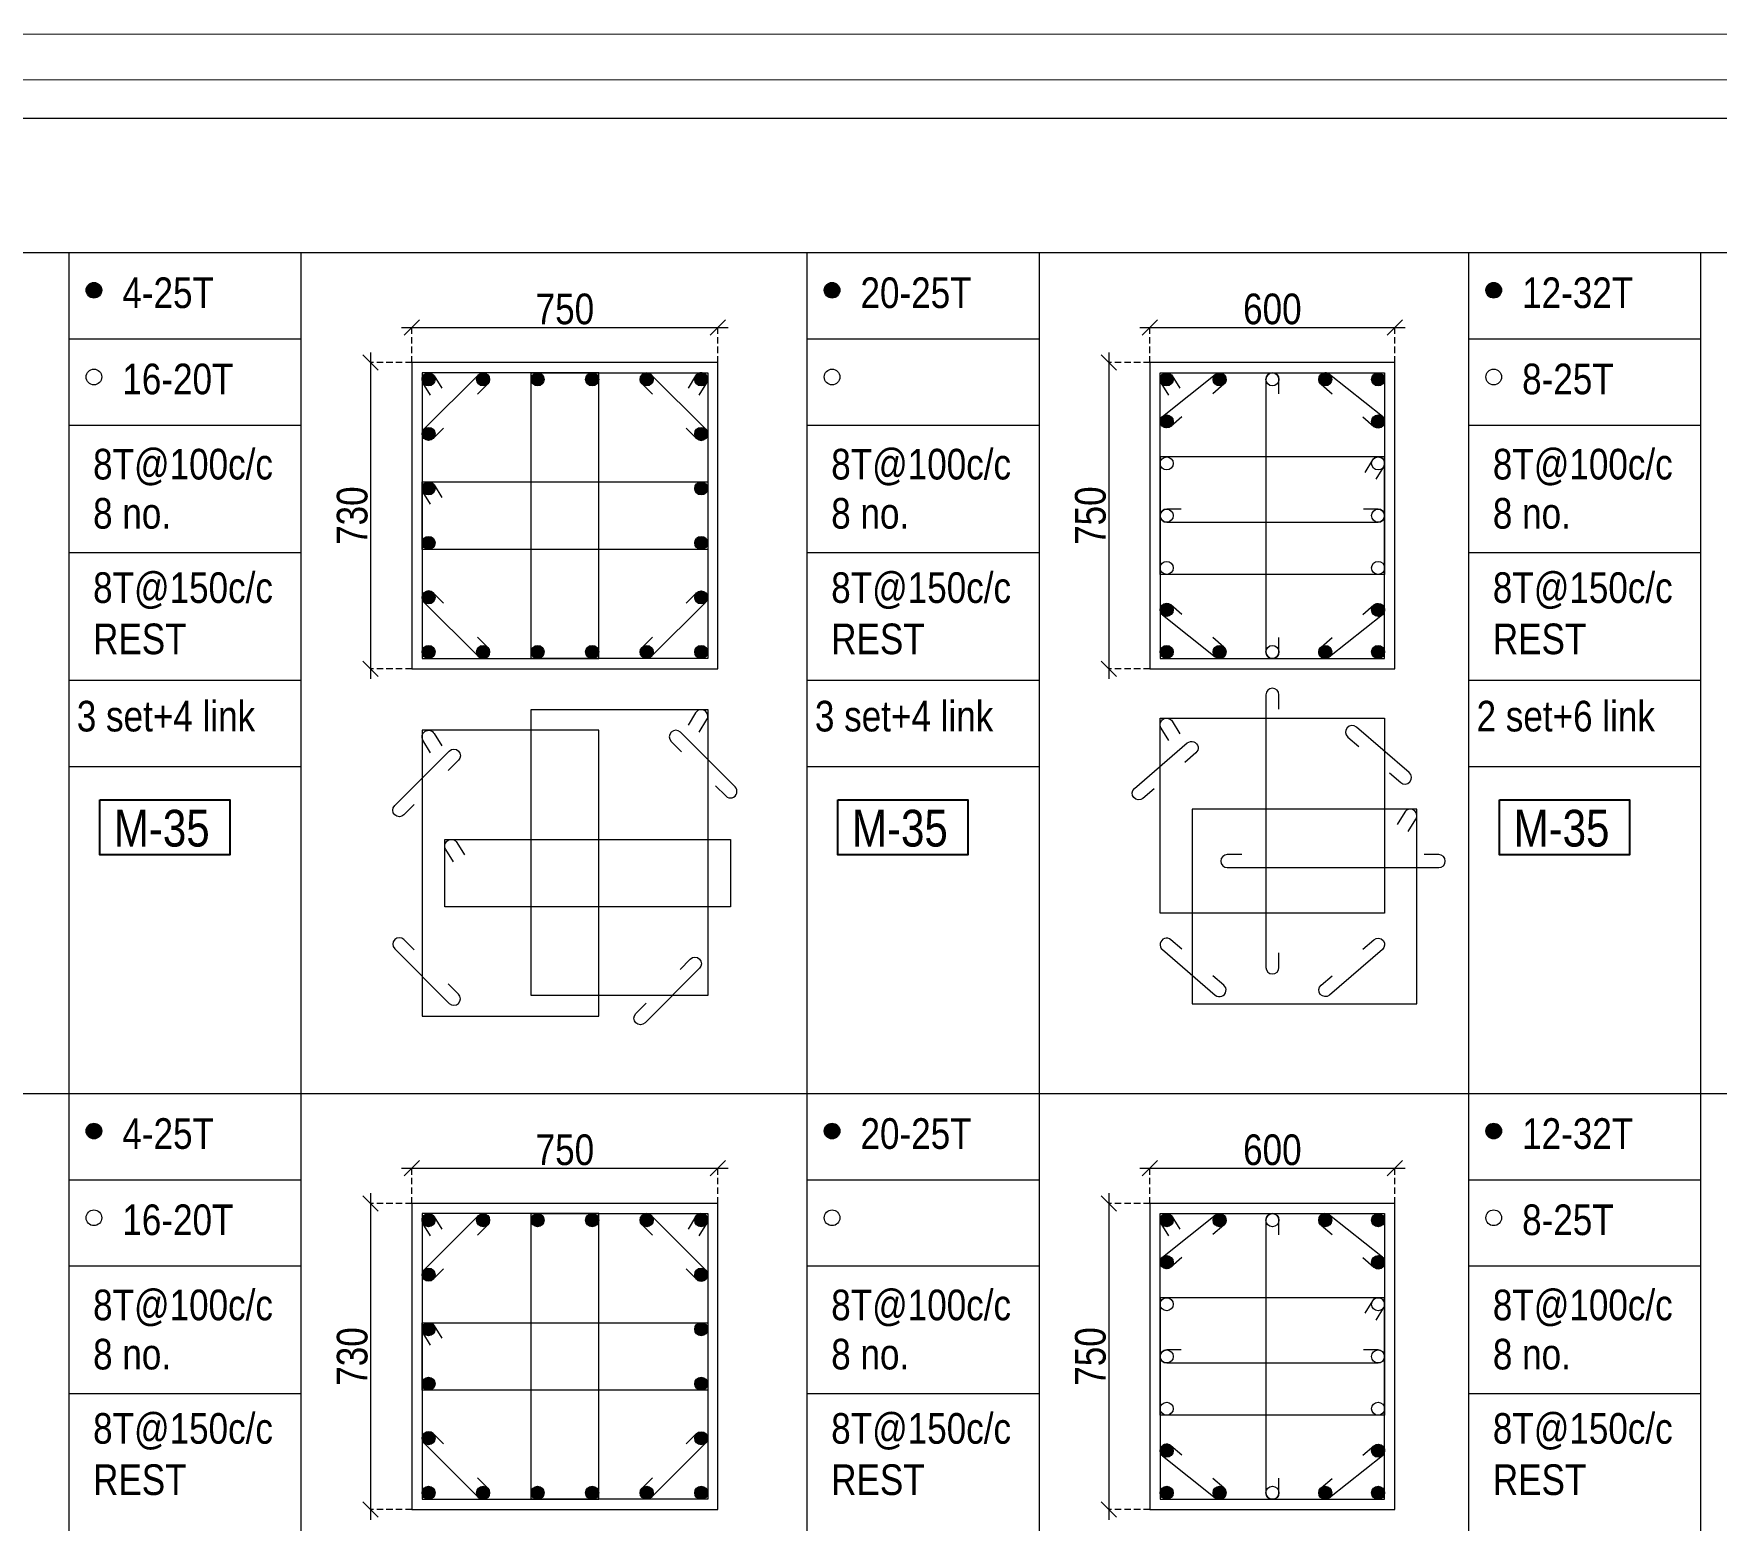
# Model space of a CAD drawing. Header units: millimetres. Extents: x 1112055 to 3390982, y -148532 to 766891.
# Drawn here: x 2329158 to 2345648, y 369766 to 384336 of the extents above; entities that cross this region are included whole.
import ezdxf
from ezdxf.enums import TextEntityAlignment as Align

# ---------------------------------------------------------------- set-up
doc = ezdxf.new("R2010")
doc.units = ezdxf.units.MM
doc.header["$PDMODE"] = 35
doc.header["$PDSIZE"] = -25
doc.linetypes.add('DASHED2', pattern=[0.375, 0.25, -0.125])
doc.linetypes.add('Hidden', pattern=[9.525, 6.35, -3.175])
for name, color, linetype, lineweight in [('B COL. SIZE DIM', 220, 'Continuous', 25), ('B COLSCH', 204, 'Continuous', 20), ('B COLUMN', 1, 'Hidden', 9), ('B STEEL', 34, 'Continuous', 15), ('B TITLE BLOCK', 250, 'Continuous', 0)]:
    doc.layers.add(name, color=color, linetype=linetype, lineweight=lineweight)
doc.layers.add('B TEXT', color=7, linetype='Continuous')
doc.styles.add('dim inside', font='romans.shx', dxfattribs={"width": 0.8, "height": 125})
doc.styles.add('SWINC', font='swissc.ttf')
doc.dimstyles.new('dim inside', dxfattribs={"dimtxt": 125, "dimasz": 100, "dimexe": 0, "dimexo": 0, "dimgap": 10, "dimtad": 0, "dimdec": 0, "dimzin": 0, "dimdsep": 46, "dimtxsty": 'dim inside', "dimblk": 'SMALL', "dimcen": 0.09, "dimadec": 0, "dimazin": 0, "dimtfac": 1, "dimtdec": 0, "dimtofl": 0, "dimtmove": 0, "dimatfit": 3, "dimfxl": 1, "dimtolj": 1, "dimtzin": 0, "dimarcsym": 2})

# ---------------------------------------------------------------- blocks, each defined once
blk = doc.blocks.new('_Oblique')
at = {"color": 0, "linetype": 'ByBlock', "lineweight": -2}
blk.add_line((-0.5, -0.5), (0.5, 0.5), dxfattribs=at)
blk = doc.blocks.new('*D924')
at = {"layer": 'B COL. SIZE DIM', "color": 250, "lineweight": 9, "ltscale": 250, "transparency": 16777216}
blk.add_line((2332764, 373217), (2335964, 373217), dxfattribs=at)
at = {"layer": 'B COL. SIZE DIM', "color": 250, "linetype": 'DASHED2', "lineweight": 9, "ltscale": 250, "transparency": 16777216}
for p, q in [((2332864, 372872), (2332864, 373217)), ((2335864, 372872), (2335864, 373217))]:
    blk.add_line(p, q, dxfattribs=at)
at = {"layer": 'Defpoints', "color": 0, "ltscale": 250, "transparency": 16777216}
for p in [(2335864, 373217), (2332864, 372872), (2335864, 372872)]:
    blk.add_point(p, dxfattribs=at)
at = {"layer": 'B COL. SIZE DIM', "color": 250, "lineweight": 9, "ltscale": 250, "transparency": 16777216, "xscale": 150, "yscale": 150, "zscale": 150, "rotation": 180}
blk.add_blockref('_Oblique', (2332864, 373217), dxfattribs=at)
at = {"layer": 'B COL. SIZE DIM', "color": 250, "lineweight": 9, "ltscale": 250, "transparency": 16777216, "xscale": 150, "yscale": 150, "zscale": 150}
blk.add_blockref('_Oblique', (2335864, 373217), dxfattribs=at)
at = {"layer": 'B COL. SIZE DIM', "color": 6, "ltscale": 250, "transparency": 16777216, "insert": (2334364, 373396), "char_height": 300, "attachment_point": 5, "style": 'SWINC'}
blk.add_mtext('\\A1;750', dxfattribs=at)
blk = doc.blocks.new('*D925')
at = {"layer": 'B COL. SIZE DIM', "color": 250, "lineweight": 9, "ltscale": 250, "transparency": 16777216}
blk.add_line((2332460, 372972), (2332460, 369772), dxfattribs=at)
at = {"layer": 'B COL. SIZE DIM', "color": 250, "linetype": 'DASHED2', "lineweight": 9, "ltscale": 250, "transparency": 16777216}
for p, q in [((2332864, 372872), (2332460, 372872)), ((2332864, 369872), (2332460, 369872))]:
    blk.add_line(p, q, dxfattribs=at)
at = {"layer": 'Defpoints', "color": 0, "ltscale": 250, "transparency": 16777216}
for p in [(2332864, 372872), (2332460, 369872), (2332864, 369872)]:
    blk.add_point(p, dxfattribs=at)
at = {"layer": 'B COL. SIZE DIM', "color": 250, "lineweight": 9, "ltscale": 250, "transparency": 16777216, "xscale": 150, "yscale": 150, "zscale": 150}
for p, rotation in [((2332460, 372872), 90), ((2332460, 369872), 270)]:
    blk.add_blockref('_Oblique', p, dxfattribs=dict(at, rotation=rotation))
at = {"layer": 'B COL. SIZE DIM', "color": 6, "ltscale": 250, "transparency": 16777216, "insert": (2332281, 371372), "char_height": 300, "attachment_point": 5, "rotation": 90, "style": 'SWINC'}
blk.add_mtext('\\A1;730', dxfattribs=at)
blk = doc.blocks.new('*D926')
at = {"layer": 'B COL. SIZE DIM', "color": 250, "lineweight": 9, "ltscale": 250, "transparency": 16777216}
blk.add_line((2332764, 381457), (2335964, 381457), dxfattribs=at)
at = {"layer": 'B COL. SIZE DIM', "color": 250, "linetype": 'DASHED2', "lineweight": 9, "ltscale": 250, "transparency": 16777216}
for p, q in [((2332864, 381112), (2332864, 381457)), ((2335864, 381112), (2335864, 381457))]:
    blk.add_line(p, q, dxfattribs=at)
at = {"layer": 'Defpoints', "color": 0, "ltscale": 250, "transparency": 16777216}
for p in [(2335864, 381457), (2332864, 381112), (2335864, 381112)]:
    blk.add_point(p, dxfattribs=at)
at = {"layer": 'B COL. SIZE DIM', "color": 250, "lineweight": 9, "ltscale": 250, "transparency": 16777216, "xscale": 150, "yscale": 150, "zscale": 150, "rotation": 180}
blk.add_blockref('_Oblique', (2332864, 381457), dxfattribs=at)
at = {"layer": 'B COL. SIZE DIM', "color": 250, "lineweight": 9, "ltscale": 250, "transparency": 16777216, "xscale": 150, "yscale": 150, "zscale": 150}
blk.add_blockref('_Oblique', (2335864, 381457), dxfattribs=at)
at = {"layer": 'B COL. SIZE DIM', "color": 6, "ltscale": 250, "transparency": 16777216, "insert": (2334364, 381636), "char_height": 300, "attachment_point": 5, "style": 'SWINC'}
blk.add_mtext('\\A1;750', dxfattribs=at)
blk = doc.blocks.new('*D927')
at = {"layer": 'B COL. SIZE DIM', "color": 250, "lineweight": 9, "ltscale": 250, "transparency": 16777216}
blk.add_line((2332460, 381212), (2332460, 378012), dxfattribs=at)
at = {"layer": 'B COL. SIZE DIM', "color": 250, "linetype": 'DASHED2', "lineweight": 9, "ltscale": 250, "transparency": 16777216}
for p, q in [((2332864, 381112), (2332460, 381112)), ((2332864, 378112), (2332460, 378112))]:
    blk.add_line(p, q, dxfattribs=at)
at = {"layer": 'Defpoints', "color": 0, "ltscale": 250, "transparency": 16777216}
for p in [(2332864, 381112), (2332460, 378112), (2332864, 378112)]:
    blk.add_point(p, dxfattribs=at)
at = {"layer": 'B COL. SIZE DIM', "color": 250, "lineweight": 9, "ltscale": 250, "transparency": 16777216, "xscale": 150, "yscale": 150, "zscale": 150}
for p, rotation in [((2332460, 381112), 90), ((2332460, 378112), 270)]:
    blk.add_blockref('_Oblique', p, dxfattribs=dict(at, rotation=rotation))
at = {"layer": 'B COL. SIZE DIM', "color": 6, "ltscale": 250, "transparency": 16777216, "insert": (2332281, 379612), "char_height": 300, "attachment_point": 5, "rotation": 90, "style": 'SWINC'}
blk.add_mtext('\\A1;730', dxfattribs=at)
blk = doc.blocks.new('*D936')
at = {"layer": 'B COL. SIZE DIM', "color": 250, "lineweight": 9, "ltscale": 250, "transparency": 16777216}
blk.add_line((2339997, 373217), (2342597, 373217), dxfattribs=at)
at = {"layer": 'B COL. SIZE DIM', "color": 250, "linetype": 'DASHED2', "lineweight": 9, "ltscale": 250, "transparency": 16777216}
for p, q in [((2340097, 372872), (2340097, 373217)), ((2342497, 372872), (2342497, 373217))]:
    blk.add_line(p, q, dxfattribs=at)
at = {"layer": 'Defpoints', "color": 0, "ltscale": 250, "transparency": 16777216}
for p in [(2342497, 373217), (2340097, 372872), (2342497, 372872)]:
    blk.add_point(p, dxfattribs=at)
at = {"layer": 'B COL. SIZE DIM', "color": 250, "lineweight": 9, "ltscale": 250, "transparency": 16777216, "xscale": 150, "yscale": 150, "zscale": 150, "rotation": 180}
blk.add_blockref('_Oblique', (2340097, 373217), dxfattribs=at)
at = {"layer": 'B COL. SIZE DIM', "color": 250, "lineweight": 9, "ltscale": 250, "transparency": 16777216, "xscale": 150, "yscale": 150, "zscale": 150}
blk.add_blockref('_Oblique', (2342497, 373217), dxfattribs=at)
at = {"layer": 'B COL. SIZE DIM', "color": 6, "ltscale": 250, "transparency": 16777216, "insert": (2341297, 373396), "char_height": 300, "attachment_point": 5, "style": 'SWINC'}
blk.add_mtext('\\A1;600', dxfattribs=at)
blk = doc.blocks.new('*D937')
at = {"layer": 'B COL. SIZE DIM', "color": 250, "lineweight": 9, "ltscale": 250, "transparency": 16777216}
blk.add_line((2339693, 372972), (2339693, 369772), dxfattribs=at)
at = {"layer": 'B COL. SIZE DIM', "color": 250, "linetype": 'DASHED2', "lineweight": 9, "ltscale": 250, "transparency": 16777216}
for p, q in [((2340097, 372872), (2339693, 372872)), ((2340097, 369872), (2339693, 369872))]:
    blk.add_line(p, q, dxfattribs=at)
at = {"layer": 'Defpoints', "color": 0, "ltscale": 250, "transparency": 16777216}
for p in [(2340097, 372872), (2339693, 369872), (2340097, 369872)]:
    blk.add_point(p, dxfattribs=at)
at = {"layer": 'B COL. SIZE DIM', "color": 250, "lineweight": 9, "ltscale": 250, "transparency": 16777216, "xscale": 150, "yscale": 150, "zscale": 150}
for p, rotation in [((2339693, 372872), 90), ((2339693, 369872), 270)]:
    blk.add_blockref('_Oblique', p, dxfattribs=dict(at, rotation=rotation))
at = {"layer": 'B COL. SIZE DIM', "color": 6, "ltscale": 250, "transparency": 16777216, "insert": (2339515, 371372), "char_height": 300, "attachment_point": 5, "rotation": 90, "style": 'SWINC'}
blk.add_mtext('\\A1;750', dxfattribs=at)
blk = doc.blocks.new('*D938')
at = {"layer": 'B COL. SIZE DIM', "color": 250, "lineweight": 9, "ltscale": 250, "transparency": 16777216}
blk.add_line((2339997, 381457), (2342597, 381457), dxfattribs=at)
at = {"layer": 'B COL. SIZE DIM', "color": 250, "linetype": 'DASHED2', "lineweight": 9, "ltscale": 250, "transparency": 16777216}
for p, q in [((2340097, 381112), (2340097, 381457)), ((2342497, 381112), (2342497, 381457))]:
    blk.add_line(p, q, dxfattribs=at)
at = {"layer": 'Defpoints', "color": 0, "ltscale": 250, "transparency": 16777216}
for p in [(2342497, 381457), (2340097, 381112), (2342497, 381112)]:
    blk.add_point(p, dxfattribs=at)
at = {"layer": 'B COL. SIZE DIM', "color": 250, "lineweight": 9, "ltscale": 250, "transparency": 16777216, "xscale": 150, "yscale": 150, "zscale": 150, "rotation": 180}
blk.add_blockref('_Oblique', (2340097, 381457), dxfattribs=at)
at = {"layer": 'B COL. SIZE DIM', "color": 250, "lineweight": 9, "ltscale": 250, "transparency": 16777216, "xscale": 150, "yscale": 150, "zscale": 150}
blk.add_blockref('_Oblique', (2342497, 381457), dxfattribs=at)
at = {"layer": 'B COL. SIZE DIM', "color": 6, "ltscale": 250, "transparency": 16777216, "insert": (2341297, 381636), "char_height": 300, "attachment_point": 5, "style": 'SWINC'}
blk.add_mtext('\\A1;600', dxfattribs=at)
blk = doc.blocks.new('*D939')
at = {"layer": 'B COL. SIZE DIM', "color": 250, "lineweight": 9, "ltscale": 250, "transparency": 16777216}
blk.add_line((2339693, 381212), (2339693, 378012), dxfattribs=at)
at = {"layer": 'B COL. SIZE DIM', "color": 250, "linetype": 'DASHED2', "lineweight": 9, "ltscale": 250, "transparency": 16777216}
for p, q in [((2340097, 381112), (2339693, 381112)), ((2340097, 378112), (2339693, 378112))]:
    blk.add_line(p, q, dxfattribs=at)
at = {"layer": 'Defpoints', "color": 0, "ltscale": 250, "transparency": 16777216}
for p in [(2340097, 381112), (2339693, 378112), (2340097, 378112)]:
    blk.add_point(p, dxfattribs=at)
at = {"layer": 'B COL. SIZE DIM', "color": 250, "lineweight": 9, "ltscale": 250, "transparency": 16777216, "xscale": 150, "yscale": 150, "zscale": 150}
for p, rotation in [((2339693, 381112), 90), ((2339693, 378112), 270)]:
    blk.add_blockref('_Oblique', p, dxfattribs=dict(at, rotation=rotation))
at = {"layer": 'B COL. SIZE DIM', "color": 6, "ltscale": 250, "transparency": 16777216, "insert": (2339515, 379612), "char_height": 300, "attachment_point": 5, "rotation": 90, "style": 'SWINC'}
blk.add_mtext('\\A1;750', dxfattribs=at)

msp = doc.modelspace()

# ---------------------------------------------------------------- hatches: boundary and pattern name
at = {"layer": 'B STEEL', "lineweight": 9, "ltscale": 0.5}
h = msp.add_hatch(color=34, dxfattribs=at)
edge = h.paths.add_edge_path()
edge.add_arc((2329748.6, 381821.1), 76.8, 0, 360)
h = msp.add_hatch(color=34, dxfattribs=at)
edge = h.paths.add_edge_path()
edge.add_arc((2336982.1, 381821.1), 76.8, 0, 360)
h = msp.add_hatch(color=34, dxfattribs=at)
edge = h.paths.add_edge_path()
edge.add_arc((2343466.1, 381821.1), 76.8, 0, 360)
h = msp.add_hatch(color=34, dxfattribs=at)
edge = h.paths.add_edge_path()
edge.add_arc((2333027.8, 380947.9), 64, 0, 360)
at = {"layer": 'B STEEL'}
h = msp.add_hatch(color=34, dxfattribs=at)
edge = h.paths.add_edge_path()
edge.add_arc((2333562.2, 380947.9), 64, 0, 360)
h = msp.add_hatch(color=34, dxfattribs=at)
edge = h.paths.add_edge_path()
edge.add_arc((2334096.6, 380947.9), 64, 0, 360)
h = msp.add_hatch(color=34, dxfattribs=at)
edge = h.paths.add_edge_path()
edge.add_arc((2334631, 380947.9), 64, 0, 360)
h = msp.add_hatch(color=34, dxfattribs=at)
edge = h.paths.add_edge_path()
edge.add_arc((2335165.4, 380947.9), 64, 0, 360)
at = {"layer": 'B STEEL', "lineweight": 9, "ltscale": 0.5}
h = msp.add_hatch(color=34, dxfattribs=at)
edge = h.paths.add_edge_path()
edge.add_arc((2335699.7, 380947.9), 64, 180, 540, ccw=False)
h = msp.add_hatch(color=34, dxfattribs=at)
edge = h.paths.add_edge_path()
edge.add_arc((2340261.3, 380947.9), 64, 0, 360)
at = {"layer": 'B STEEL', "lineweight": 30}
h = msp.add_hatch(color=34, dxfattribs=at)
edge = h.paths.add_edge_path()
edge.add_arc((2340779.3, 380947.9), 64, 0, 360)
h = msp.add_hatch(color=34, dxfattribs=at)
edge = h.paths.add_edge_path()
edge.add_arc((2341815.3, 380947.9), 64, 0, 360)
at = {"layer": 'B STEEL', "lineweight": 9, "ltscale": 0.5}
h = msp.add_hatch(color=34, dxfattribs=at)
edge = h.paths.add_edge_path()
edge.add_arc((2342333.3, 380947.9), 64, 180, 540, ccw=False)
at = {"layer": 'B STEEL', "lineweight": 30}
h = msp.add_hatch(color=34, dxfattribs=at)
edge = h.paths.add_edge_path()
edge.add_arc((2340261.3, 380535.9), 64, 0, 360)
h = msp.add_hatch(color=34, dxfattribs=at)
edge = h.paths.add_edge_path()
edge.add_arc((2342333.3, 380535.9), 64, 0, 360)
at = {"layer": 'B STEEL'}
h = msp.add_hatch(color=34, dxfattribs=at)
edge = h.paths.add_edge_path()
edge.add_arc((2333027.8, 380413.6), 64, 0, 360)
h = msp.add_hatch(color=34, dxfattribs=at)
edge = h.paths.add_edge_path()
edge.add_arc((2335699.7, 380413.6), 64, 0, 360)
h = msp.add_hatch(color=34, dxfattribs=at)
edge = h.paths.add_edge_path()
edge.add_arc((2333027.8, 379879.2), 64, 0, 360)
h = msp.add_hatch(color=34, dxfattribs=at)
edge = h.paths.add_edge_path()
edge.add_arc((2335699.7, 379879.2), 64, 0, 360)
h = msp.add_hatch(color=34, dxfattribs=at)
edge = h.paths.add_edge_path()
edge.add_arc((2333027.8, 379344.8), 64, 0, 360)
h = msp.add_hatch(color=34, dxfattribs=at)
edge = h.paths.add_edge_path()
edge.add_arc((2335699.7, 379344.8), 64, 0, 360)
h = msp.add_hatch(color=34, dxfattribs=at)
edge = h.paths.add_edge_path()
edge.add_arc((2333027.8, 378810.4), 64, 0, 360)
h = msp.add_hatch(color=34, dxfattribs=at)
edge = h.paths.add_edge_path()
edge.add_arc((2335699.7, 378810.4), 64, 0, 360)
at = {"layer": 'B STEEL', "lineweight": 30}
h = msp.add_hatch(color=34, dxfattribs=at)
edge = h.paths.add_edge_path()
edge.add_arc((2340261.3, 378688), 64, 0, 360)
h = msp.add_hatch(color=34, dxfattribs=at)
edge = h.paths.add_edge_path()
edge.add_arc((2342333.3, 378688), 64, 0, 360)
at = {"layer": 'B STEEL', "lineweight": 9, "ltscale": 0.5}
h = msp.add_hatch(color=34, dxfattribs=at)
edge = h.paths.add_edge_path()
edge.add_arc((2333027.8, 378276), 64, 0, 360, ccw=False)
at = {"layer": 'B STEEL'}
h = msp.add_hatch(color=34, dxfattribs=at)
edge = h.paths.add_edge_path()
edge.add_arc((2333562.2, 378276), 64, 0, 360)
h = msp.add_hatch(color=34, dxfattribs=at)
edge = h.paths.add_edge_path()
edge.add_arc((2334096.6, 378276), 64, 0, 360)
h = msp.add_hatch(color=34, dxfattribs=at)
edge = h.paths.add_edge_path()
edge.add_arc((2334631, 378276), 64, 0, 360)
h = msp.add_hatch(color=34, dxfattribs=at)
edge = h.paths.add_edge_path()
edge.add_arc((2335165.4, 378276), 64, 0, 360)
at = {"layer": 'B STEEL', "lineweight": 9, "ltscale": 0.5}
h = msp.add_hatch(color=34, dxfattribs=at)
edge = h.paths.add_edge_path()
edge.add_arc((2335699.7, 378276), 64, -180, 180)
h = msp.add_hatch(color=34, dxfattribs=at)
edge = h.paths.add_edge_path()
edge.add_arc((2340261.3, 378276), 64, 0, 360, ccw=False)
at = {"layer": 'B STEEL', "lineweight": 30}
h = msp.add_hatch(color=34, dxfattribs=at)
edge = h.paths.add_edge_path()
edge.add_arc((2340779.3, 378276), 64, 0, 360)
h = msp.add_hatch(color=34, dxfattribs=at)
edge = h.paths.add_edge_path()
edge.add_arc((2341815.3, 378276), 64, 0, 360)
at = {"layer": 'B STEEL', "lineweight": 9, "ltscale": 0.5}
h = msp.add_hatch(color=34, dxfattribs=at)
edge = h.paths.add_edge_path()
edge.add_arc((2342333.3, 378276), 64, -180, 180)
h = msp.add_hatch(color=34, dxfattribs=at)
edge = h.paths.add_edge_path()
edge.add_arc((2329748.6, 373581.3), 76.8, 0, 360)
h = msp.add_hatch(color=34, dxfattribs=at)
edge = h.paths.add_edge_path()
edge.add_arc((2336982.1, 373581.3), 76.8, 0, 360)
h = msp.add_hatch(color=34, dxfattribs=at)
edge = h.paths.add_edge_path()
edge.add_arc((2343466.1, 373581.3), 76.8, 0, 360)
h = msp.add_hatch(color=34, dxfattribs=at)
edge = h.paths.add_edge_path()
edge.add_arc((2333027.8, 372708.1), 64, 0, 360)
at = {"layer": 'B STEEL'}
h = msp.add_hatch(color=34, dxfattribs=at)
edge = h.paths.add_edge_path()
edge.add_arc((2333562.2, 372708.1), 64, 0, 360)
h = msp.add_hatch(color=34, dxfattribs=at)
edge = h.paths.add_edge_path()
edge.add_arc((2334096.6, 372708.1), 64, 0, 360)
h = msp.add_hatch(color=34, dxfattribs=at)
edge = h.paths.add_edge_path()
edge.add_arc((2334631, 372708.1), 64, 0, 360)
h = msp.add_hatch(color=34, dxfattribs=at)
edge = h.paths.add_edge_path()
edge.add_arc((2335165.4, 372708.1), 64, 0, 360)
at = {"layer": 'B STEEL', "lineweight": 9, "ltscale": 0.5}
h = msp.add_hatch(color=34, dxfattribs=at)
edge = h.paths.add_edge_path()
edge.add_arc((2335699.7, 372708.1), 64, 180, 540, ccw=False)
h = msp.add_hatch(color=34, dxfattribs=at)
edge = h.paths.add_edge_path()
edge.add_arc((2340261.3, 372708.1), 64, 0, 360)
at = {"layer": 'B STEEL', "lineweight": 30}
h = msp.add_hatch(color=34, dxfattribs=at)
edge = h.paths.add_edge_path()
edge.add_arc((2340779.3, 372708.1), 64, 0, 360)
h = msp.add_hatch(color=34, dxfattribs=at)
edge = h.paths.add_edge_path()
edge.add_arc((2341815.3, 372708.1), 64, 0, 360)
at = {"layer": 'B STEEL', "lineweight": 9, "ltscale": 0.5}
h = msp.add_hatch(color=34, dxfattribs=at)
edge = h.paths.add_edge_path()
edge.add_arc((2342333.3, 372708.1), 64, 180, 540, ccw=False)
at = {"layer": 'B STEEL', "lineweight": 30}
h = msp.add_hatch(color=34, dxfattribs=at)
edge = h.paths.add_edge_path()
edge.add_arc((2340261.3, 372296.1), 64, 0, 360)
h = msp.add_hatch(color=34, dxfattribs=at)
edge = h.paths.add_edge_path()
edge.add_arc((2342333.3, 372296.1), 64, 0, 360)
at = {"layer": 'B STEEL'}
h = msp.add_hatch(color=34, dxfattribs=at)
edge = h.paths.add_edge_path()
edge.add_arc((2333027.8, 372173.7), 64, 0, 360)
h = msp.add_hatch(color=34, dxfattribs=at)
edge = h.paths.add_edge_path()
edge.add_arc((2335699.7, 372173.7), 64, 0, 360)
h = msp.add_hatch(color=34, dxfattribs=at)
edge = h.paths.add_edge_path()
edge.add_arc((2333027.8, 371639.3), 64, 0, 360)
h = msp.add_hatch(color=34, dxfattribs=at)
edge = h.paths.add_edge_path()
edge.add_arc((2335699.7, 371639.3), 64, 0, 360)
h = msp.add_hatch(color=34, dxfattribs=at)
edge = h.paths.add_edge_path()
edge.add_arc((2333027.8, 371104.9), 64, 0, 360)
h = msp.add_hatch(color=34, dxfattribs=at)
edge = h.paths.add_edge_path()
edge.add_arc((2335699.7, 371104.9), 64, 0, 360)
h = msp.add_hatch(color=34, dxfattribs=at)
edge = h.paths.add_edge_path()
edge.add_arc((2333027.8, 370570.5), 64, 0, 360)
h = msp.add_hatch(color=34, dxfattribs=at)
edge = h.paths.add_edge_path()
edge.add_arc((2335699.7, 370570.5), 64, 0, 360)
at = {"layer": 'B STEEL', "lineweight": 30}
h = msp.add_hatch(color=34, dxfattribs=at)
edge = h.paths.add_edge_path()
edge.add_arc((2340261.3, 370448.1), 64, 0, 360)
h = msp.add_hatch(color=34, dxfattribs=at)
edge = h.paths.add_edge_path()
edge.add_arc((2342333.3, 370448.1), 64, 0, 360)
at = {"layer": 'B STEEL', "lineweight": 9, "ltscale": 0.5}
h = msp.add_hatch(color=34, dxfattribs=at)
edge = h.paths.add_edge_path()
edge.add_arc((2333027.8, 370036.1), 64, 0, 360, ccw=False)
at = {"layer": 'B STEEL'}
h = msp.add_hatch(color=34, dxfattribs=at)
edge = h.paths.add_edge_path()
edge.add_arc((2333562.2, 370036.1), 64, 0, 360)
h = msp.add_hatch(color=34, dxfattribs=at)
edge = h.paths.add_edge_path()
edge.add_arc((2334096.6, 370036.1), 64, 0, 360)
h = msp.add_hatch(color=34, dxfattribs=at)
edge = h.paths.add_edge_path()
edge.add_arc((2334631, 370036.1), 64, 0, 360)
h = msp.add_hatch(color=34, dxfattribs=at)
edge = h.paths.add_edge_path()
edge.add_arc((2335165.4, 370036.1), 64, 0, 360)
at = {"layer": 'B STEEL', "lineweight": 9, "ltscale": 0.5}
h = msp.add_hatch(color=34, dxfattribs=at)
edge = h.paths.add_edge_path()
edge.add_arc((2335699.7, 370036.1), 64, -180, 180)
h = msp.add_hatch(color=34, dxfattribs=at)
edge = h.paths.add_edge_path()
edge.add_arc((2340261.3, 370036.1), 64, 0, 360, ccw=False)
at = {"layer": 'B STEEL', "lineweight": 30}
h = msp.add_hatch(color=34, dxfattribs=at)
edge = h.paths.add_edge_path()
edge.add_arc((2340779.3, 370036.1), 64, 0, 360)
h = msp.add_hatch(color=34, dxfattribs=at)
edge = h.paths.add_edge_path()
edge.add_arc((2341815.3, 370036.1), 64, 0, 360)
at = {"layer": 'B STEEL', "lineweight": 9, "ltscale": 0.5}
h = msp.add_hatch(color=34, dxfattribs=at)
edge = h.paths.add_edge_path()
edge.add_arc((2342333.3, 370036.1), 64, -180, 180)

# ---------------------------------------------------------------- linework, layer by layer
at = {"layer": 'B COLSCH', "color": 250, "lineweight": 0}
for p, q in [((2235553.4, 383508.5), (2364668.6, 383508.5)), ((2235553.4, 382189.4), (2364668.6, 382189.4)), ((2329502.3, 382189.4), (2329502.3, 332750.4)), ((2331776.7, 382189.4), (2331776.7, 323875.2)), ((2336735.9, 382189.4), (2336735.9, 332750.4)), ((2339010.2, 382189.4), (2339010.2, 323875.2)), ((2343219.8, 382189.4), (2343219.8, 332750.4)), ((2345494.2, 382189.4), (2345494.2, 323875.2)), ((2329502.3, 381344.4), (2331776.7, 381344.4)), ((2336735.9, 381344.4), (2339010.2, 381344.4)), ((2343219.8, 381344.4), (2345494.2, 381344.4)), ((2329502.3, 380499.4), (2331776.7, 380499.4)), ((2336735.9, 380499.4), (2339010.2, 380499.4)), ((2343219.8, 380499.4), (2345494.2, 380499.4)), ((2329502.3, 379249.7), (2331776.7, 379249.7)), ((2336735.9, 379249.7), (2339010.2, 379249.7)), ((2343219.8, 379249.7), (2345494.2, 379249.7)), ((2329502.3, 377999.9), (2331776.7, 377999.9)), ((2336735.9, 377999.9), (2339010.2, 377999.9)), ((2343219.8, 377999.9), (2345494.2, 377999.9)), ((2329502.3, 377154.9), (2331776.7, 377154.9)), ((2336735.9, 377154.9), (2339010.2, 377154.9)), ((2343219.8, 377154.9), (2345494.2, 377154.9)), ((2235553.4, 373949.6), (2364668.6, 373949.6)), ((2329502.3, 373104.6), (2331776.7, 373104.6)), ((2336735.9, 373104.6), (2339010.2, 373104.6)), ((2343219.8, 373104.6), (2345494.2, 373104.6)), ((2329502.3, 372259.6), (2331776.7, 372259.6)), ((2336735.9, 372259.6), (2339010.2, 372259.6)), ((2343219.8, 372259.6), (2345494.2, 372259.6)), ((2329502.3, 371009.8), (2331776.7, 371009.8)), ((2336735.9, 371009.8), (2339010.2, 371009.8)), ((2343219.8, 371009.8), (2345494.2, 371009.8))]:
    msp.add_line(p, q, dxfattribs=at)
at = {"layer": 'B COLUMN', "color": 1, "linetype": 'ByBlock', "lineweight": 20}
for points in [[(2332863.8, 378112), (2335863.8, 378112), (2335863.8, 381112), (2332863.8, 381112)], [(2340097.3, 378111.9), (2342497.3, 378111.9), (2342497.3, 381112), (2340097.3, 381112)], [(2332863.8, 369872.1), (2335863.8, 369872.1), (2335863.8, 372872.1), (2332863.8, 372872.1)], [(2340097.3, 369872.1), (2342497.3, 369872.1), (2342497.3, 372872.1), (2340097.3, 372872.1)]]:
    msp.add_lwpolyline(points, close=True, dxfattribs=at)
at = {"layer": 'B STEEL', "color": 34, "lineweight": 9, "ltscale": 0.5}
for points in [[(2332963.8, 378212), (2334695, 378212), (2334695, 381012), (2332963.8, 381012)], [(2335763.8, 378212), (2334032.5, 378212), (2334032.5, 381012), (2335763.8, 381012)], [(2342397.3, 379035.9), (2340197.3, 379035.9), (2340197.3, 381012), (2342397.3, 381012)], [(2342397.3, 380188), (2340197.3, 380188), (2340197.3, 378211.9), (2342397.3, 378211.9)], [(2332963.8, 379943.2), (2335763.8, 379943.2), (2335763.8, 379280.7), (2332963.8, 379280.7)], [(2335763.8, 374910.8), (2334032.5, 374910.8), (2334032.5, 377710.8), (2335763.8, 377710.8)], [(2342397.3, 375717.6), (2340197.3, 375717.6), (2340197.3, 377627), (2342397.3, 377627)], [(2332963.8, 374708.4), (2334695, 374708.4), (2334695, 377508.4), (2332963.8, 377508.4)], [(2342712.1, 376736.3), (2340512.1, 376736.3), (2340512.1, 374827), (2342712.1, 374827)], [(2333186.9, 376439.6), (2335986.9, 376439.6), (2335986.9, 375777.2), (2333186.9, 375777.2)], [(2332963.8, 369972.1), (2334695, 369972.1), (2334695, 372772.1), (2332963.8, 372772.1)], [(2335763.8, 369972.1), (2334032.5, 369972.1), (2334032.5, 372772.1), (2335763.8, 372772.1)], [(2342397.3, 370796.1), (2340197.3, 370796.1), (2340197.3, 372772.1), (2342397.3, 372772.1)], [(2342397.3, 371948.1), (2340197.3, 371948.1), (2340197.3, 369972.1), (2342397.3, 369972.1)], [(2332963.8, 371703.3), (2335763.8, 371703.3), (2335763.8, 371040.9), (2332963.8, 371040.9)]]:
    msp.add_lwpolyline(points, close=True, dxfattribs=at)
for points in [[(2333048, 380792.9), (2332973.3, 380914.4, -1), (2333082.3, 380981.5), (2333157.1, 380860)], [(2333173.9, 380469.1), (2333073.1, 380368.3, -1), (2332982.5, 380458.8), (2333516.9, 380993.2, -1), (2333607.4, 380902.7), (2333506.6, 380801.8)], [(2335553.6, 380469.1), (2335654.5, 380368.3, 1), (2335745, 380458.8), (2335210.6, 380993.2, 1), (2335120.1, 380902.7), (2335220.9, 380801.8)], [(2335679.5, 380792.9), (2335754.3, 380914.4, 1), (2335645.2, 380981.5), (2335570.5, 380860)], [(2340281.6, 380792.9), (2340206.8, 380914.4, -1), (2340315.8, 380981.5), (2340390.6, 380860)], [(2340411.2, 380580.4), (2340303.1, 380487.4, -1), (2340219.6, 380584.5), (2340737.6, 380996.5, -1), (2340821.1, 380899.4), (2340712.9, 380806.4)], [(2341361.3, 380805.3), (2341361.3, 380947.9, 1), (2341233.3, 380947.9), (2341233.3, 378276, 1), (2341361.3, 378276), (2341361.3, 378418.6)], [(2342183.4, 380580.4), (2342291.6, 380487.4, 1), (2342375, 380584.5), (2341857, 380996.5, 1), (2341773.6, 380899.4), (2341881.7, 380806.4)], [(2342313, 379968.9), (2342387.8, 380090.4, 1), (2342278.8, 380157.5), (2342204, 380036)], [(2333048, 379724.1), (2332973.3, 379845.6, -1), (2333082.3, 379912.7), (2333157.1, 379791.2)], [(2340404, 379676), (2340261.3, 379676, 1), (2340261.3, 379547.9), (2342333.3, 379547.9, 1), (2342333.3, 379676), (2342190.6, 379676)], [(2333173.9, 378754.8), (2333073.1, 378855.6, 1), (2332982.5, 378765.1), (2333516.9, 378230.7, 1), (2333607.4, 378321.3), (2333506.6, 378422.1)], [(2335553.6, 378754.8), (2335654.5, 378855.6, -1), (2335745, 378765.1), (2335210.6, 378230.7, -1), (2335120.1, 378321.3), (2335220.9, 378422.1)], [(2340411.2, 378643.5), (2340303.1, 378736.5, 1), (2340219.6, 378639.4), (2340737.6, 378227.4, 1), (2340821.1, 378324.5), (2340712.9, 378417.5)], [(2342183.4, 378643.5), (2342291.6, 378736.5, -1), (2342375, 378639.4), (2341857, 378227.4, -1), (2341773.6, 378324.5), (2341881.7, 378417.5)], [(2341361.3, 377714.4), (2341361.3, 377857, 1), (2341233.3, 377857), (2341233.3, 375185.1, 1), (2341361.3, 375185.1), (2341361.3, 375327.7)], [(2335679.5, 377491.7), (2335754.3, 377613.2, 1), (2335645.2, 377680.3), (2335570.5, 377558.8)], [(2340281.6, 377407.9), (2340206.8, 377529.4, -1), (2340315.8, 377596.5), (2340390.6, 377475)], [(2333048, 377289.3), (2332973.3, 377410.8, -1), (2333082.3, 377477.9), (2333157.1, 377356.4)], [(2335839.6, 376965.6), (2335940.4, 376864.7, 1), (2336031, 376955.2), (2335496.6, 377489.6, 1), (2335406, 377399.1), (2335506.9, 377298.2)], [(2342446.4, 377090.4), (2342554.5, 376997.4, 1), (2342638, 377094.5), (2342120, 377539.8, 1), (2342036.5, 377442.7), (2342144.7, 377349.7)], [(2332888, 376781), (2332787.1, 376680.1, -1), (2332696.6, 376770.7), (2333231, 377305.1, -1), (2333321.5, 377214.5), (2333220.6, 377113.7)], [(2340137.3, 376934.7), (2340029.1, 376841.7, -1), (2339945.6, 376938.8), (2340463.6, 377384.1, -1), (2340547.1, 377287), (2340438.9, 377194)], [(2342627.8, 376517.3), (2342702.6, 376638.8, 1), (2342593.5, 376705.9), (2342518.8, 376584.4)], [(2333271.2, 376220.5), (2333196.4, 376342, -1), (2333305.5, 376409.1), (2333380.2, 376287.7)], [(2340998.1, 376291), (2340855.4, 376291, 1), (2340855.4, 376163), (2342927.4, 376163, 1), (2342927.4, 376291), (2342784.8, 376291)], [(2332888, 375356.7), (2332787.1, 375457.6, 1), (2332696.6, 375367), (2333231, 374832.6, 1), (2333321.5, 374923.2), (2333220.6, 375024)], [(2340411.2, 375363.2), (2340303.1, 375456.2, 1), (2340219.6, 375359.1), (2340737.6, 374913.8, 1), (2340821.1, 375010.9), (2340712.9, 375103.9)], [(2342183.4, 375363.2), (2342291.6, 375456.2, -1), (2342375, 375359.1), (2341857, 374913.8, -1), (2341773.6, 375010.9), (2341881.7, 375103.9)], [(2335492.1, 375165.6), (2335593, 375266.5, -1), (2335683.5, 375175.9), (2335149.1, 374641.5, -1), (2335058.6, 374732.1), (2335159.5, 374832.9)], [(2333048, 372553.1), (2332973.3, 372674.5, -1), (2333082.3, 372741.7), (2333157.1, 372620.2)], [(2333173.9, 372229.3), (2333073.1, 372128.4, -1), (2332982.5, 372219), (2333516.9, 372753.4, -1), (2333607.4, 372662.8), (2333506.6, 372562)], [(2335553.6, 372229.3), (2335654.5, 372128.4, 1), (2335745, 372219), (2335210.6, 372753.4, 1), (2335120.1, 372662.8), (2335220.9, 372562)], [(2335679.5, 372553.1), (2335754.3, 372674.5, 1), (2335645.2, 372741.7), (2335570.5, 372620.2)], [(2340281.6, 372553.1), (2340206.8, 372674.5, -1), (2340315.8, 372741.7), (2340390.6, 372620.2)], [(2340411.2, 372340.6), (2340303.1, 372247.6, -1), (2340219.6, 372344.6), (2340737.6, 372756.6, -1), (2340821.1, 372659.6), (2340712.9, 372566.6)], [(2341361.3, 372565.5), (2341361.3, 372708.1, 1), (2341233.3, 372708.1), (2341233.3, 370036.1, 1), (2341361.3, 370036.1), (2341361.3, 370178.8)], [(2342183.4, 372340.6), (2342291.6, 372247.6, 1), (2342375, 372344.6), (2341857, 372756.6, 1), (2341773.6, 372659.6), (2341881.7, 372566.6)], [(2342313, 371729.1), (2342387.8, 371850.6, 1), (2342278.8, 371917.7), (2342204, 371796.2)], [(2333048, 371484.3), (2332973.3, 371605.8, -1), (2333082.3, 371672.9), (2333157.1, 371551.4)], [(2340404, 371436.1), (2340261.3, 371436.1, 1), (2340261.3, 371308.1), (2342333.3, 371308.1, 1), (2342333.3, 371436.1), (2342190.6, 371436.1)], [(2333173.9, 370514.9), (2333073.1, 370615.8, 1), (2332982.5, 370525.3), (2333516.9, 369990.9, 1), (2333607.4, 370081.4), (2333506.6, 370182.3)], [(2335553.6, 370514.9), (2335654.5, 370615.8, -1), (2335745, 370525.3), (2335210.6, 369990.9, -1), (2335120.1, 370081.4), (2335220.9, 370182.3)], [(2340411.2, 370403.7), (2340303.1, 370496.7, 1), (2340219.6, 370399.6), (2340737.6, 369987.6, 1), (2340821.1, 370084.7), (2340712.9, 370177.7)], [(2342183.4, 370403.7), (2342291.6, 370496.7, -1), (2342375, 370399.6), (2341857, 369987.6, -1), (2341773.6, 370084.7), (2341881.7, 370177.7)]]:
    msp.add_lwpolyline(points, format="xyb", dxfattribs=at)
for centre, radius in [((2329748.6, 381821.1), 76.8), ((2336982.1, 381821.1), 76.8), ((2343466.1, 381821.1), 76.8), ((2329748.6, 380970.9), 76.8), ((2333027.8, 380947.9), 64), ((2333562.2, 380947.9), 64), ((2334096.6, 380947.9), 64), ((2334631, 380947.9), 64), ((2335165.4, 380947.9), 64), ((2335699.7, 380947.9), 64), ((2336982.1, 380970.9), 76.8), ((2340261.3, 380947.9), 64), ((2340779.3, 380947.9), 64), ((2341297.3, 380947.9), 64), ((2341815.3, 380947.9), 64), ((2342333.3, 380947.9), 64), ((2343466.1, 380970.9), 76.8), ((2340261.3, 380535.9), 64), ((2342333.3, 380535.9), 64), ((2333027.8, 380413.6), 64), ((2335699.7, 380413.6), 64), ((2340261.3, 380123.9), 64), ((2342333.3, 380123.9), 64), ((2333027.8, 379879.2), 64), ((2335699.7, 379879.2), 64), ((2340261.3, 379612), 64), ((2342333.3, 379612), 64), ((2333027.8, 379344.8), 64), ((2335699.7, 379344.8), 64), ((2340261.3, 379100), 64), ((2342333.3, 379100), 64), ((2333027.8, 378810.4), 64), ((2335699.7, 378810.4), 64), ((2340261.3, 378688), 64), ((2342333.3, 378688), 64), ((2333027.8, 378276), 64), ((2333562.2, 378276), 64), ((2334096.6, 378276), 64), ((2334631, 378276), 64), ((2335165.4, 378276), 64), ((2335699.7, 378276), 64), ((2340261.3, 378276), 64), ((2340779.3, 378276), 64), ((2341297.3, 378276), 64), ((2341815.3, 378276), 64), ((2342333.3, 378276), 64), ((2329748.6, 373581.3), 76.8), ((2336982.1, 373581.3), 76.8), ((2343466.1, 373581.3), 76.8), ((2329748.6, 372731), 76.8), ((2333027.8, 372708.1), 64), ((2333562.2, 372708.1), 64), ((2334096.6, 372708.1), 64), ((2334631, 372708.1), 64), ((2335165.4, 372708.1), 64), ((2335699.7, 372708.1), 64), ((2336982.1, 372731), 76.8), ((2340261.3, 372708.1), 64), ((2340779.3, 372708.1), 64), ((2341297.3, 372708.1), 64), ((2341815.3, 372708.1), 64), ((2342333.3, 372708.1), 64), ((2343466.1, 372731), 76.8), ((2340261.3, 372296.1), 64), ((2342333.3, 372296.1), 64), ((2333027.8, 372173.7), 64), ((2335699.7, 372173.7), 64), ((2340261.3, 371884.1), 64), ((2342333.3, 371884.1), 64), ((2333027.8, 371639.3), 64), ((2335699.7, 371639.3), 64), ((2340261.3, 371372.1), 64), ((2342333.3, 371372.1), 64), ((2333027.8, 371104.9), 64), ((2335699.7, 371104.9), 64), ((2340261.3, 370860.1), 64), ((2342333.3, 370860.1), 64), ((2333027.8, 370570.5), 64), ((2335699.7, 370570.5), 64), ((2340261.3, 370448.1), 64), ((2342333.3, 370448.1), 64), ((2333027.8, 370036.1), 64), ((2333562.2, 370036.1), 64), ((2334096.6, 370036.1), 64), ((2334631, 370036.1), 64), ((2335165.4, 370036.1), 64), ((2335699.7, 370036.1), 64), ((2340261.3, 370036.1), 64), ((2340779.3, 370036.1), 64), ((2341297.3, 370036.1), 64), ((2341815.3, 370036.1), 64), ((2342333.3, 370036.1), 64)]:
    msp.add_circle(centre, radius, dxfattribs=at)
at = {"layer": 'B TEXT', "color": 1}
for points in [[(2329806, 376825.9), (2331080.6, 376825.9), (2331080.6, 376287.9), (2329806, 376287.9)], [(2337039.5, 376825.9), (2338314.1, 376825.9), (2338314.1, 376287.9), (2337039.5, 376287.9)], [(2343523.5, 376825.9), (2344798.1, 376825.9), (2344798.1, 376287.9), (2343523.5, 376287.9)]]:
    msp.add_lwpolyline(points, close=True, dxfattribs=at)
at = {"layer": 'B TITLE BLOCK', "color": 1, "const_width": 10.1}
msp.add_lwpolyline([(2234731.2, 384330.6), (2234731.2, 305004), (2378881.5, 305004), (2378881.5, 384330.6)], close=True, dxfattribs=at)
at = {"layer": 'B TITLE BLOCK', "color": 250, "lineweight": 0, "const_width": 10.1}
msp.add_lwpolyline([(2235179.6, 383882.2), (2235179.6, 305452.4), (2378433, 305452.4), (2378433, 383882.2)], close=True, dxfattribs=at)

# ---------------------------------------------------------------- texts
at = {"layer": 'B TEXT', "style": 'SWINC'}
for s, p in [('4-25T', (2330027.1, 381646.6)), ('20-25T', (2337260.6, 381646.6)), ('12-32T', (2343744.6, 381646.6)), ('16-20T', (2330027.1, 380801.6)), ('8-25T', (2343744.6, 380801.6)), ('8T@100c/c', (2329740.2, 379966.7)), ('8T@100c/c', (2336973.7, 379966.7)), ('8T@100c/c', (2343457.7, 379966.7)), ('8 no.', (2329740.2, 379485)), ('8 no.', (2336973.7, 379485)), ('8 no.', (2343457.7, 379485)), ('8T@150c/c', (2329740.2, 378756.8)), ('8T@150c/c', (2336973.7, 378756.8)), ('8T@150c/c', (2343457.7, 378756.8)), ('REST', (2329740.2, 378254.4)), ('REST', (2336973.7, 378254.4)), ('REST', (2343457.7, 378254.4)), ('3 set+4 link', (2329580.5, 377497.4)), ('3 set+4 link', (2336814.1, 377497.4)), ('2 set+6 link', (2343298, 377497.4)), ('4-25T', (2330027.1, 373406.7)), ('20-25T', (2337260.6, 373406.7)), ('12-32T', (2343744.6, 373406.7)), ('16-20T', (2330027.1, 372561.7)), ('8-25T', (2343744.6, 372561.7)), ('8T@100c/c', (2329740.2, 371726.9)), ('8T@100c/c', (2336973.7, 371726.9)), ('8T@100c/c', (2343457.7, 371726.9)), ('8 no.', (2329740.2, 371245.1)), ('8 no.', (2336973.7, 371245.1)), ('8 no.', (2343457.7, 371245.1)), ('8T@150c/c', (2329740.2, 370517)), ('8T@150c/c', (2336973.7, 370517)), ('8T@150c/c', (2343457.7, 370517)), ('REST', (2329740.2, 370014.6)), ('REST', (2336973.7, 370014.6)), ('REST', (2343457.7, 370014.6))]:
    msp.add_text(s, height=300, dxfattribs=at).set_placement(p)
at = {"layer": 'B TEXT', "color": 1, "style": 'SWINC'}
for p in [(2329943.3, 376261.4), (2337176.9, 376261.4), (2343660.8, 376261.4)]:
    msp.add_text('M-35', height=360, dxfattribs=at).set_placement(p, align=Align.BOTTOM_LEFT)

# ---------------------------------------------------------------- dimensions: what is measured, and where the dimension line sits
at = {"layer": 'B COL. SIZE DIM', "color": 250, "ltscale": 250}
for base, p1, p2, picture, middle in [((2335863.8, 381456.9), (2332863.8, 381112), (2335863.8, 381112), '*D926', (2334363.8, 381635.7)), ((2342497.3, 381456.9), (2340097.3, 381112), (2342497.3, 381112), '*D938', (2341297.3, 381635.9)), ((2335863.8, 373217.1), (2332863.8, 372872.1), (2335863.8, 372872.1), '*D924', (2334363.8, 373395.9)), ((2342497.3, 373217.1), (2340097.3, 372872.1), (2342497.3, 372872.1), '*D936', (2341297.3, 373396.1))]:
    dim = msp.add_linear_dim(base=base, p1=p1, p2=p2, dimstyle='dim inside', override={"dimtxt": 300, "dimasz": 150, "dimgap": 25, "dimtad": 3, "dimlfac": 0.25, "dimtxsty": 'SWINC', "dimblk1": 'Oblique', "dimblk2": 'Oblique', "dimsah": 1, "dimdle": 100, "dimclrd": 250, "dimclre": 250, "dimclrt": 6, "dimfxl": 1000, "dimlwd": 9, "dimlwe": 9}, dxfattribs=at)
    dim.commit()
    dim.dimension.update_dxf_attribs({"geometry": picture, "text_midpoint": middle})
for base, p1, p2, picture, middle in [((2332459.9, 378112), (2332863.8, 381112), (2332863.8, 378112), '*D927', (2332281.1, 379612)), ((2332459.9, 369872.1), (2332863.8, 372872.1), (2332863.8, 369872.1), '*D925', (2332281.1, 371372.1))]:
    dim = msp.add_linear_dim(base=base, p1=p1, p2=p2, angle=90, text='730', dimstyle='dim inside', override={"dimtxt": 300, "dimasz": 150, "dimgap": 25, "dimtad": 3, "dimlfac": 0.25, "dimtxsty": 'SWINC', "dimblk1": 'Oblique', "dimblk2": 'Oblique', "dimsah": 1, "dimdle": 100, "dimclrd": 250, "dimclre": 250, "dimclrt": 6, "dimfxl": 1000, "dimlwd": 9, "dimlwe": 9}, dxfattribs=at)
    dim.commit()
    dim.dimension.update_dxf_attribs({"geometry": picture, "text_midpoint": middle})
for base, p1, p2, picture, middle in [((2339693.4, 378111.9), (2340097.3, 381112), (2340097.3, 378111.9), '*D939', (2339514.6, 379612)), ((2339693.4, 369872.1), (2340097.3, 372872.1), (2340097.3, 369872.1), '*D937', (2339514.6, 371372.1))]:
    dim = msp.add_linear_dim(base=base, p1=p1, p2=p2, angle=90, dimstyle='dim inside', override={"dimtxt": 300, "dimasz": 150, "dimgap": 25, "dimtad": 3, "dimlfac": 0.25, "dimtxsty": 'SWINC', "dimblk1": 'Oblique', "dimblk2": 'Oblique', "dimsah": 1, "dimdle": 100, "dimclrd": 250, "dimclre": 250, "dimclrt": 6, "dimfxl": 1000, "dimlwd": 9, "dimlwe": 9}, dxfattribs=at)
    dim.commit()
    dim.dimension.update_dxf_attribs({"geometry": picture, "text_midpoint": middle})

doc.saveas('drawing.dxf')
